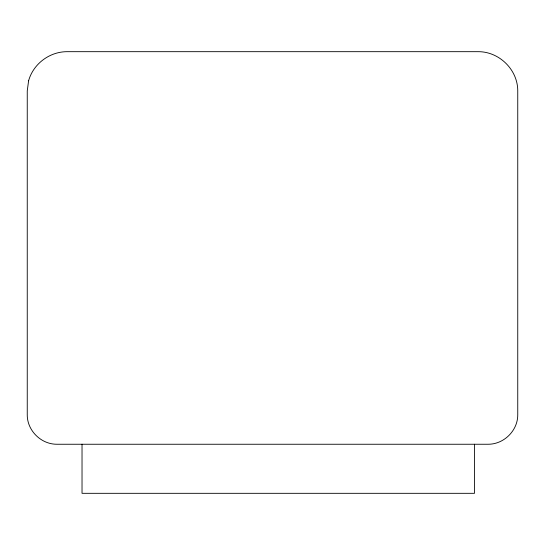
<?xml version="1.0" encoding="UTF-8"?>
<svg xmlns="http://www.w3.org/2000/svg" width="545" height="545" viewBox="0 0 545 545"><rect width="100%" height="100%" fill="white"/><g stroke="black" fill="none" stroke-linecap="round" stroke-linejoin="round"><path stroke-width="0.82" d="M474.491 444.25L474.491 493.32L82.029 493.32L82.029 444.25M28.599 80.776L27.25 90.933L27.25 414.806C27.161 430.659 41.141 444.359 56.932 444.25L488.068 444.25C503.859 444.359 517.839 430.659 517.75 414.806L517.75 90.933C517.866 69.801 499.234 51.53 478.169 51.68L66.831 51.68C49.411 51.775 33.259 63.956 28.599 80.776"/></g></svg>
